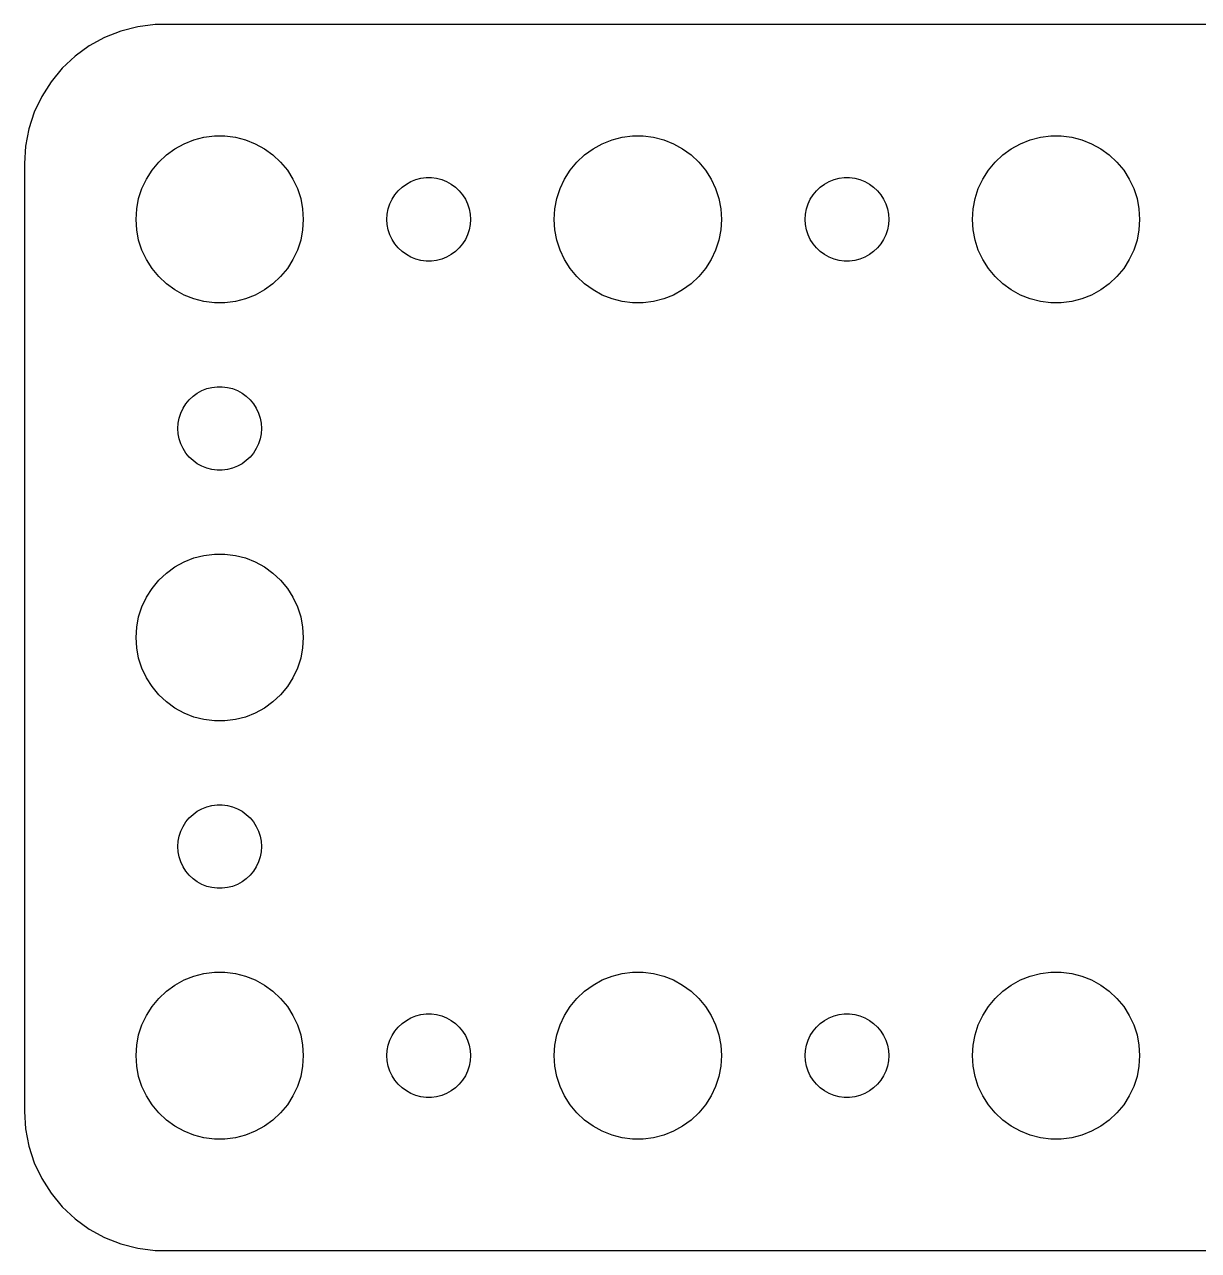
# Model space of a CAD drawing. Header units: metres. Extents: x -44 to 44, y 140 to 346.
# Drawn here: x -44.5 to -2.39, y 194.01 to 237.99 of the extents above; entities that cross this region are included whole.
import ezdxf

# ---------------------------------------------------------------- set-up
doc = ezdxf.new("R2010")
doc.units = ezdxf.units.M

msp = doc.modelspace()

# ---------------------------------------------------------------- linework, layer by layer
for p, q in [((-39.8139, 237.99), (-40.4369, 237.911)), ((39.8139, 237.99), (-39.8139, 237.99)), ((-41.6289, 237.524), (-42.1791, 237.222)), ((-41.0451, 237.755), (-41.6289, 237.524)), ((-40.4369, 237.911), (-41.0451, 237.755)), ((-42.1791, 237.222), (-42.6871, 236.853)), ((-42.6871, 236.853), (-43.1448, 236.423)), ((-43.1448, 236.423), (-43.5451, 235.939)), ((-43.5451, 235.939), (-43.8815, 235.409)), ((-43.8815, 235.409), (-44.1489, 234.841)), ((-44.1489, 234.841), (-44.3429, 234.243)), ((-44.3429, 234.243), (-44.4606, 233.627)), ((-38.0621, 233.947), (-37.6884, 233.994)), ((-37.6884, 233.994), (-37.3116, 233.994)), ((-37.3116, 233.994), (-36.9379, 233.947)), ((-23.0621, 233.947), (-22.6884, 233.994)), ((-22.6884, 233.994), (-22.3116, 233.994)), ((-22.3116, 233.994), (-21.9379, 233.947)), ((-8.06213, 233.947), (-7.68837, 233.994)), ((-7.68837, 233.994), (-7.31161, 233.994)), ((-7.31161, 233.994), (-6.93785, 233.947)), ((-44.4606, 233.627), (-44.5, 233)), ((-39.1075, 233.533), (-38.7773, 233.714)), ((-38.7773, 233.714), (-38.427, 233.853)), ((-38.427, 233.853), (-38.0621, 233.947)), ((-36.9379, 233.947), (-36.5729, 233.853)), ((-36.5729, 233.853), (-36.2227, 233.714)), ((-36.2227, 233.714), (-35.8925, 233.533)), ((-24.1075, 233.533), (-23.7773, 233.714)), ((-23.7773, 233.714), (-23.427, 233.853)), ((-23.427, 233.853), (-23.0621, 233.947)), ((-21.9379, 233.947), (-21.5729, 233.853)), ((-21.5729, 233.853), (-21.2227, 233.714)), ((-21.2227, 233.714), (-20.8925, 233.533)), ((-9.10747, 233.533), (-8.77733, 233.714)), ((-8.77733, 233.714), (-8.42705, 233.853)), ((-8.42705, 233.853), (-8.06213, 233.947)), ((-6.93785, 233.947), (-6.57294, 233.853)), ((-6.57294, 233.853), (-6.22266, 233.714)), ((-6.22266, 233.714), (-5.89252, 233.533)), ((-39.6869, 233.054), (-39.4123, 233.312)), ((-39.4123, 233.312), (-39.1075, 233.533)), ((-35.8925, 233.533), (-35.5877, 233.312)), ((-35.5877, 233.312), (-35.3131, 233.054)), ((-24.6869, 233.054), (-24.4123, 233.312)), ((-24.4123, 233.312), (-24.1075, 233.533)), ((-20.8925, 233.533), (-20.5877, 233.312)), ((-20.5877, 233.312), (-20.3131, 233.054)), ((-9.6869, 233.054), (-9.41226, 233.312)), ((-9.41226, 233.312), (-9.10747, 233.533)), ((-5.89252, 233.533), (-5.58772, 233.312)), ((-5.58772, 233.312), (-5.31308, 233.054)), ((-44.5, 233), (-44.5, 199)), ((-40.1289, 232.445), (-39.927, 232.763)), ((-39.927, 232.763), (-39.6869, 233.054)), ((-35.3131, 233.054), (-35.0729, 232.763)), ((-35.0729, 232.763), (-34.8711, 232.445)), ((-25.1289, 232.445), (-24.927, 232.763)), ((-24.927, 232.763), (-24.6869, 233.054)), ((-20.3131, 233.054), (-20.0729, 232.763)), ((-20.0729, 232.763), (-19.8711, 232.445)), ((-10.1289, 232.445), (-9.92705, 232.763)), ((-9.92705, 232.763), (-9.6869, 233.054)), ((-5.31308, 233.054), (-5.07294, 232.763)), ((-5.07294, 232.763), (-4.87108, 232.445)), ((-40.2893, 232.104), (-40.1289, 232.445)), ((-34.8711, 232.445), (-34.7107, 232.104)), ((-30.9561, 232.156), (-30.8037, 232.266)), ((-30.8037, 232.266), (-30.6387, 232.357)), ((-30.6387, 232.357), (-30.4635, 232.427)), ((-30.4635, 232.427), (-30.2811, 232.473)), ((-30.2811, 232.473), (-30.0942, 232.497)), ((-30.0942, 232.497), (-29.9058, 232.497)), ((-29.9058, 232.497), (-29.7189, 232.473)), ((-29.7189, 232.473), (-29.5365, 232.427)), ((-29.5365, 232.427), (-29.3613, 232.357)), ((-29.3613, 232.357), (-29.1963, 232.266)), ((-29.1963, 232.266), (-29.0439, 232.156)), ((-25.2893, 232.104), (-25.1289, 232.445)), ((-19.8711, 232.445), (-19.7107, 232.104)), ((-15.9561, 232.156), (-15.8037, 232.266)), ((-15.8037, 232.266), (-15.6387, 232.357)), ((-15.6387, 232.357), (-15.4635, 232.427)), ((-15.4635, 232.427), (-15.2811, 232.473)), ((-15.2811, 232.473), (-15.0942, 232.497)), ((-15.0942, 232.497), (-14.9058, 232.497)), ((-14.9058, 232.497), (-14.7189, 232.473)), ((-14.7189, 232.473), (-14.5365, 232.427)), ((-14.5365, 232.427), (-14.3613, 232.357)), ((-14.3613, 232.357), (-14.1963, 232.266)), ((-14.1963, 232.266), (-14.0439, 232.156)), ((-10.2893, 232.104), (-10.1289, 232.445)), ((-4.87108, 232.445), (-4.71066, 232.104)), ((-40.4057, 231.746), (-40.2893, 232.104)), ((-34.7107, 232.104), (-34.5942, 231.746)), ((-31.3145, 231.723), (-31.2135, 231.882)), ((-31.2135, 231.882), (-31.0934, 232.027)), ((-31.0934, 232.027), (-30.9561, 232.156)), ((-29.0439, 232.156), (-28.9065, 232.027)), ((-28.9065, 232.027), (-28.7865, 231.882)), ((-28.7865, 231.882), (-28.6855, 231.723)), ((-25.4057, 231.746), (-25.2893, 232.104)), ((-19.7107, 232.104), (-19.5942, 231.746)), ((-16.3145, 231.723), (-16.2135, 231.882)), ((-16.2135, 231.882), (-16.0934, 232.027)), ((-16.0934, 232.027), (-15.9561, 232.156)), ((-14.0439, 232.156), (-13.9065, 232.027)), ((-13.9065, 232.027), (-13.7865, 231.882)), ((-13.7865, 231.882), (-13.6855, 231.723)), ((-10.4057, 231.746), (-10.2893, 232.104)), ((-4.71066, 232.104), (-4.59424, 231.746)), ((-40.5, 231), (-40.4763, 231.376)), ((-40.4763, 231.376), (-40.4057, 231.746)), ((-34.5942, 231.746), (-34.5237, 231.376)), ((-34.5237, 231.376), (-34.5, 231)), ((-31.4882, 231.188), (-31.4529, 231.373)), ((-31.4529, 231.373), (-31.3947, 231.552)), ((-31.3947, 231.552), (-31.3145, 231.723)), ((-28.6855, 231.723), (-28.6053, 231.552)), ((-28.6053, 231.552), (-28.5471, 231.373)), ((-28.5471, 231.373), (-28.5118, 231.188)), ((-25.5, 231), (-25.4763, 231.376)), ((-25.4763, 231.376), (-25.4057, 231.746)), ((-19.5942, 231.746), (-19.5237, 231.376)), ((-19.5237, 231.376), (-19.5, 231)), ((-16.4882, 231.188), (-16.4529, 231.373)), ((-16.4529, 231.373), (-16.3947, 231.552)), ((-16.3947, 231.552), (-16.3145, 231.723)), ((-13.6855, 231.723), (-13.6053, 231.552)), ((-13.6053, 231.552), (-13.5471, 231.373)), ((-13.5471, 231.373), (-13.5118, 231.188)), ((-10.5, 231), (-10.4763, 231.376)), ((-10.4763, 231.376), (-10.4057, 231.746)), ((-4.59424, 231.746), (-4.52365, 231.376)), ((-4.52365, 231.376), (-4.5, 231)), ((-40.4763, 230.624), (-40.5, 231)), ((-34.5, 231), (-34.5237, 230.624)), ((-31.5, 231), (-31.4882, 231.188)), ((-31.4882, 230.812), (-31.5, 231)), ((-28.5118, 231.188), (-28.5, 231)), ((-28.5, 231), (-28.5118, 230.812)), ((-25.4763, 230.624), (-25.5, 231)), ((-19.5, 231), (-19.5237, 230.624)), ((-16.5, 231), (-16.4882, 231.188)), ((-16.4882, 230.812), (-16.5, 231)), ((-13.5118, 231.188), (-13.5, 231)), ((-13.5, 231), (-13.5118, 230.812)), ((-10.4763, 230.624), (-10.5, 231)), ((-4.5, 231), (-4.52365, 230.624)), ((-40.4057, 230.254), (-40.4763, 230.624)), ((-34.5237, 230.624), (-34.5942, 230.254)), ((-31.4529, 230.627), (-31.4882, 230.812)), ((-31.3947, 230.448), (-31.4529, 230.627)), ((-28.5471, 230.627), (-28.6053, 230.448)), ((-28.5118, 230.812), (-28.5471, 230.627)), ((-25.4057, 230.254), (-25.4763, 230.624)), ((-19.5237, 230.624), (-19.5942, 230.254)), ((-16.4529, 230.627), (-16.4882, 230.812)), ((-16.3947, 230.448), (-16.4529, 230.627)), ((-13.5471, 230.627), (-13.6053, 230.448)), ((-13.5118, 230.812), (-13.5471, 230.627)), ((-10.4057, 230.254), (-10.4763, 230.624)), ((-4.52365, 230.624), (-4.59424, 230.254)), ((-40.2893, 229.896), (-40.4057, 230.254)), ((-34.5942, 230.254), (-34.7107, 229.896)), ((-31.3145, 230.277), (-31.3947, 230.448)), ((-31.2135, 230.118), (-31.3145, 230.277)), ((-31.0934, 229.973), (-31.2135, 230.118)), ((-28.7865, 230.118), (-28.9065, 229.973)), ((-28.6855, 230.277), (-28.7865, 230.118)), ((-28.6053, 230.448), (-28.6855, 230.277)), ((-25.2893, 229.896), (-25.4057, 230.254)), ((-19.5942, 230.254), (-19.7107, 229.896)), ((-16.3145, 230.277), (-16.3947, 230.448)), ((-16.2135, 230.118), (-16.3145, 230.277)), ((-16.0934, 229.973), (-16.2135, 230.118)), ((-13.7865, 230.118), (-13.9065, 229.973)), ((-13.6855, 230.277), (-13.7865, 230.118)), ((-13.6053, 230.448), (-13.6855, 230.277)), ((-10.2893, 229.896), (-10.4057, 230.254)), ((-4.59424, 230.254), (-4.71066, 229.896)), ((-40.1289, 229.555), (-40.2893, 229.896)), ((-34.7107, 229.896), (-34.8711, 229.555)), ((-30.9561, 229.844), (-31.0934, 229.973)), ((-30.8037, 229.734), (-30.9561, 229.844)), ((-30.6387, 229.643), (-30.8037, 229.734)), ((-30.4635, 229.573), (-30.6387, 229.643)), ((-29.3613, 229.643), (-29.5365, 229.573)), ((-29.1963, 229.734), (-29.3613, 229.643)), ((-29.0439, 229.844), (-29.1963, 229.734)), ((-28.9065, 229.973), (-29.0439, 229.844)), ((-25.1289, 229.555), (-25.2893, 229.896)), ((-19.7107, 229.896), (-19.8711, 229.555)), ((-15.9561, 229.844), (-16.0934, 229.973)), ((-15.8037, 229.734), (-15.9561, 229.844)), ((-15.6387, 229.643), (-15.8037, 229.734)), ((-15.4635, 229.573), (-15.6387, 229.643)), ((-14.3613, 229.643), (-14.5365, 229.573)), ((-14.1963, 229.734), (-14.3613, 229.643)), ((-14.0439, 229.844), (-14.1963, 229.734)), ((-13.9065, 229.973), (-14.0439, 229.844)), ((-10.1289, 229.555), (-10.2893, 229.896)), ((-4.71066, 229.896), (-4.87108, 229.555)), ((-39.927, 229.237), (-40.1289, 229.555)), ((-39.6869, 228.946), (-39.927, 229.237)), ((-35.0729, 229.237), (-35.3131, 228.946)), ((-34.8711, 229.555), (-35.0729, 229.237)), ((-30.2811, 229.527), (-30.4635, 229.573)), ((-30.0942, 229.503), (-30.2811, 229.527)), ((-29.9058, 229.503), (-30.0942, 229.503)), ((-29.7189, 229.527), (-29.9058, 229.503)), ((-29.5365, 229.573), (-29.7189, 229.527)), ((-24.927, 229.237), (-25.1289, 229.555)), ((-24.6869, 228.946), (-24.927, 229.237)), ((-20.0729, 229.237), (-20.3131, 228.946)), ((-19.8711, 229.555), (-20.0729, 229.237)), ((-15.2811, 229.527), (-15.4635, 229.573)), ((-15.0942, 229.503), (-15.2811, 229.527)), ((-14.9058, 229.503), (-15.0942, 229.503)), ((-14.7189, 229.527), (-14.9058, 229.503)), ((-14.5365, 229.573), (-14.7189, 229.527)), ((-9.92705, 229.237), (-10.1289, 229.555)), ((-9.6869, 228.946), (-9.92705, 229.237)), ((-5.07294, 229.237), (-5.31308, 228.946)), ((-4.87108, 229.555), (-5.07294, 229.237)), ((-39.4123, 228.688), (-39.6869, 228.946)), ((-35.3131, 228.946), (-35.5877, 228.688)), ((-24.4123, 228.688), (-24.6869, 228.946)), ((-20.3131, 228.946), (-20.5877, 228.688)), ((-9.41226, 228.688), (-9.6869, 228.946)), ((-5.31308, 228.946), (-5.58772, 228.688)), ((-39.1075, 228.467), (-39.4123, 228.688)), ((-38.7773, 228.286), (-39.1075, 228.467)), ((-38.427, 228.147), (-38.7773, 228.286)), ((-36.2227, 228.286), (-36.5729, 228.147)), ((-35.8925, 228.467), (-36.2227, 228.286)), ((-35.5877, 228.688), (-35.8925, 228.467)), ((-24.1075, 228.467), (-24.4123, 228.688)), ((-23.7773, 228.286), (-24.1075, 228.467)), ((-23.427, 228.147), (-23.7773, 228.286)), ((-21.2227, 228.286), (-21.5729, 228.147)), ((-20.8925, 228.467), (-21.2227, 228.286)), ((-20.5877, 228.688), (-20.8925, 228.467)), ((-9.10747, 228.467), (-9.41226, 228.688)), ((-8.77733, 228.286), (-9.10747, 228.467)), ((-8.42705, 228.147), (-8.77733, 228.286)), ((-6.22266, 228.286), (-6.57294, 228.147)), ((-5.89252, 228.467), (-6.22266, 228.286)), ((-5.58772, 228.688), (-5.89252, 228.467)), ((-38.0621, 228.053), (-38.427, 228.147)), ((-37.6884, 228.006), (-38.0621, 228.053)), ((-37.3116, 228.006), (-37.6884, 228.006)), ((-36.9379, 228.053), (-37.3116, 228.006)), ((-36.5729, 228.147), (-36.9379, 228.053)), ((-23.0621, 228.053), (-23.427, 228.147)), ((-22.6884, 228.006), (-23.0621, 228.053)), ((-22.3116, 228.006), (-22.6884, 228.006)), ((-21.9379, 228.053), (-22.3116, 228.006)), ((-21.5729, 228.147), (-21.9379, 228.053)), ((-8.06213, 228.053), (-8.42705, 228.147)), ((-7.68837, 228.006), (-8.06213, 228.053)), ((-7.31161, 228.006), (-7.68837, 228.006)), ((-6.93785, 228.053), (-7.31161, 228.006)), ((-6.57294, 228.147), (-6.93785, 228.053)), ((-38.4561, 224.656), (-38.3037, 224.766)), ((-38.3037, 224.766), (-38.1387, 224.857)), ((-38.1387, 224.857), (-37.9635, 224.927)), ((-37.9635, 224.927), (-37.7811, 224.973)), ((-37.7811, 224.973), (-37.5942, 224.997)), ((-37.5942, 224.997), (-37.4058, 224.997)), ((-37.4058, 224.997), (-37.2189, 224.973)), ((-37.2189, 224.973), (-37.0365, 224.927)), ((-37.0365, 224.927), (-36.8613, 224.857)), ((-36.8613, 224.857), (-36.6963, 224.766)), ((-36.6963, 224.766), (-36.5439, 224.656)), ((-38.8145, 224.223), (-38.7135, 224.382)), ((-38.7135, 224.382), (-38.5934, 224.527)), ((-38.5934, 224.527), (-38.4561, 224.656)), ((-36.5439, 224.656), (-36.4065, 224.527)), ((-36.4065, 224.527), (-36.2865, 224.382)), ((-36.2865, 224.382), (-36.1855, 224.223)), ((-38.9882, 223.688), (-38.9529, 223.873)), ((-38.9529, 223.873), (-38.8947, 224.052)), ((-38.8947, 224.052), (-38.8145, 224.223)), ((-36.1855, 224.223), (-36.1053, 224.052)), ((-36.1053, 224.052), (-36.0471, 223.873)), ((-36.0471, 223.873), (-36.0118, 223.688)), ((-39, 223.5), (-38.9882, 223.688)), ((-38.9882, 223.312), (-39, 223.5)), ((-36.0118, 223.688), (-36, 223.5)), ((-36, 223.5), (-36.0118, 223.312)), ((-38.9529, 223.127), (-38.9882, 223.312)), ((-38.8947, 222.948), (-38.9529, 223.127)), ((-36.0471, 223.127), (-36.1053, 222.948)), ((-36.0118, 223.312), (-36.0471, 223.127)), ((-38.8145, 222.777), (-38.8947, 222.948)), ((-38.7135, 222.618), (-38.8145, 222.777)), ((-38.5934, 222.473), (-38.7135, 222.618)), ((-36.2865, 222.618), (-36.4065, 222.473)), ((-36.1855, 222.777), (-36.2865, 222.618)), ((-36.1053, 222.948), (-36.1855, 222.777)), ((-38.4561, 222.344), (-38.5934, 222.473)), ((-38.3037, 222.234), (-38.4561, 222.344)), ((-38.1387, 222.143), (-38.3037, 222.234)), ((-37.9635, 222.073), (-38.1387, 222.143)), ((-36.8613, 222.143), (-37.0365, 222.073)), ((-36.6963, 222.234), (-36.8613, 222.143)), ((-36.5439, 222.344), (-36.6963, 222.234)), ((-36.4065, 222.473), (-36.5439, 222.344)), ((-37.7811, 222.027), (-37.9635, 222.073)), ((-37.5942, 222.003), (-37.7811, 222.027)), ((-37.4058, 222.003), (-37.5942, 222.003)), ((-37.2189, 222.027), (-37.4058, 222.003)), ((-37.0365, 222.073), (-37.2189, 222.027)), ((-39.1075, 218.533), (-38.7773, 218.714)), ((-38.7773, 218.714), (-38.427, 218.853)), ((-38.427, 218.853), (-38.0621, 218.947)), ((-38.0621, 218.947), (-37.6884, 218.994)), ((-37.6884, 218.994), (-37.3116, 218.994)), ((-37.3116, 218.994), (-36.9379, 218.947)), ((-36.9379, 218.947), (-36.5729, 218.853)), ((-36.5729, 218.853), (-36.2227, 218.714)), ((-36.2227, 218.714), (-35.8925, 218.533)), ((-39.6869, 218.054), (-39.4123, 218.312)), ((-39.4123, 218.312), (-39.1075, 218.533)), ((-35.8925, 218.533), (-35.5877, 218.312)), ((-35.5877, 218.312), (-35.3131, 218.054)), ((-40.1289, 217.445), (-39.927, 217.763)), ((-39.927, 217.763), (-39.6869, 218.054)), ((-35.3131, 218.054), (-35.0729, 217.763)), ((-35.0729, 217.763), (-34.8711, 217.445)), ((-40.2893, 217.104), (-40.1289, 217.445)), ((-34.8711, 217.445), (-34.7107, 217.104)), ((-40.4057, 216.746), (-40.2893, 217.104)), ((-34.7107, 217.104), (-34.5942, 216.746)), ((-40.4763, 216.376), (-40.4057, 216.746)), ((-34.5942, 216.746), (-34.5237, 216.376)), ((-40.5, 216), (-40.4763, 216.376)), ((-40.4763, 215.624), (-40.5, 216)), ((-34.5237, 216.376), (-34.5, 216)), ((-34.5, 216), (-34.5237, 215.624)), ((-40.4057, 215.254), (-40.4763, 215.624)), ((-34.5237, 215.624), (-34.5942, 215.254)), ((-40.2893, 214.896), (-40.4057, 215.254)), ((-34.5942, 215.254), (-34.7107, 214.896)), ((-40.1289, 214.555), (-40.2893, 214.896)), ((-34.7107, 214.896), (-34.8711, 214.555)), ((-39.927, 214.237), (-40.1289, 214.555)), ((-39.6869, 213.946), (-39.927, 214.237)), ((-35.0729, 214.237), (-35.3131, 213.946)), ((-34.8711, 214.555), (-35.0729, 214.237)), ((-39.4123, 213.688), (-39.6869, 213.946)), ((-35.3131, 213.946), (-35.5877, 213.688)), ((-39.1075, 213.467), (-39.4123, 213.688)), ((-38.7773, 213.286), (-39.1075, 213.467)), ((-35.8925, 213.467), (-36.2227, 213.286)), ((-35.5877, 213.688), (-35.8925, 213.467)), ((-38.427, 213.147), (-38.7773, 213.286)), ((-38.0621, 213.053), (-38.427, 213.147)), ((-37.6884, 213.006), (-38.0621, 213.053)), ((-37.3116, 213.006), (-37.6884, 213.006)), ((-36.9379, 213.053), (-37.3116, 213.006)), ((-36.5729, 213.147), (-36.9379, 213.053)), ((-36.2227, 213.286), (-36.5729, 213.147)), ((-38.3037, 209.766), (-38.1387, 209.857)), ((-38.1387, 209.857), (-37.9635, 209.927)), ((-37.9635, 209.927), (-37.7811, 209.973)), ((-37.7811, 209.973), (-37.5942, 209.997)), ((-37.5942, 209.997), (-37.4058, 209.997)), ((-37.4058, 209.997), (-37.2189, 209.973)), ((-37.2189, 209.973), (-37.0365, 209.927)), ((-37.0365, 209.927), (-36.8613, 209.857)), ((-36.8613, 209.857), (-36.6963, 209.766)), ((-38.8145, 209.223), (-38.7135, 209.382)), ((-38.7135, 209.382), (-38.5934, 209.527)), ((-38.5934, 209.527), (-38.4561, 209.656)), ((-38.4561, 209.656), (-38.3037, 209.766)), ((-36.6963, 209.766), (-36.5439, 209.656)), ((-36.5439, 209.656), (-36.4065, 209.527)), ((-36.4065, 209.527), (-36.2865, 209.382)), ((-36.2865, 209.382), (-36.1855, 209.223)), ((-38.9529, 208.873), (-38.8947, 209.052)), ((-38.8947, 209.052), (-38.8145, 209.223)), ((-36.1855, 209.223), (-36.1053, 209.052)), ((-36.1053, 209.052), (-36.0471, 208.873)), ((-39, 208.5), (-38.9882, 208.688)), ((-38.9882, 208.312), (-39, 208.5)), ((-38.9882, 208.688), (-38.9529, 208.873)), ((-36.0471, 208.873), (-36.0118, 208.688)), ((-36.0118, 208.688), (-36, 208.5)), ((-36, 208.5), (-36.0118, 208.312)), ((-38.9529, 208.127), (-38.9882, 208.312)), ((-38.8947, 207.948), (-38.9529, 208.127)), ((-36.0471, 208.127), (-36.1053, 207.948)), ((-36.0118, 208.312), (-36.0471, 208.127)), ((-38.8145, 207.777), (-38.8947, 207.948)), ((-38.7135, 207.618), (-38.8145, 207.777)), ((-38.5934, 207.473), (-38.7135, 207.618)), ((-36.2865, 207.618), (-36.4065, 207.473)), ((-36.1855, 207.777), (-36.2865, 207.618)), ((-36.1053, 207.948), (-36.1855, 207.777)), ((-38.4561, 207.344), (-38.5934, 207.473)), ((-38.3037, 207.234), (-38.4561, 207.344)), ((-38.1387, 207.143), (-38.3037, 207.234)), ((-36.6963, 207.234), (-36.8613, 207.143)), ((-36.5439, 207.344), (-36.6963, 207.234)), ((-36.4065, 207.473), (-36.5439, 207.344)), ((-37.9635, 207.073), (-38.1387, 207.143)), ((-37.7811, 207.027), (-37.9635, 207.073)), ((-37.5942, 207.003), (-37.7811, 207.027)), ((-37.4058, 207.003), (-37.5942, 207.003)), ((-37.2189, 207.027), (-37.4058, 207.003)), ((-37.0365, 207.073), (-37.2189, 207.027)), ((-36.8613, 207.143), (-37.0365, 207.073)), ((-39.1075, 203.533), (-38.7773, 203.714)), ((-38.7773, 203.714), (-38.427, 203.853)), ((-38.427, 203.853), (-38.0621, 203.947)), ((-38.0621, 203.947), (-37.6884, 203.994)), ((-37.6884, 203.994), (-37.3116, 203.994)), ((-37.3116, 203.994), (-36.9379, 203.947)), ((-36.9379, 203.947), (-36.5729, 203.853)), ((-36.5729, 203.853), (-36.2227, 203.714)), ((-36.2227, 203.714), (-35.8925, 203.533)), ((-24.1075, 203.533), (-23.7773, 203.714)), ((-23.7773, 203.714), (-23.427, 203.853)), ((-23.427, 203.853), (-23.0621, 203.947)), ((-23.0621, 203.947), (-22.6884, 203.994)), ((-22.6884, 203.994), (-22.3116, 203.994)), ((-22.3116, 203.994), (-21.9379, 203.947)), ((-21.9379, 203.947), (-21.5729, 203.853)), ((-21.5729, 203.853), (-21.2227, 203.714)), ((-21.2227, 203.714), (-20.8925, 203.533)), ((-9.10747, 203.533), (-8.77733, 203.714)), ((-8.77733, 203.714), (-8.42705, 203.853)), ((-8.42705, 203.853), (-8.06213, 203.947)), ((-8.06213, 203.947), (-7.68837, 203.994)), ((-7.68837, 203.994), (-7.31161, 203.994)), ((-7.31161, 203.994), (-6.93785, 203.947)), ((-6.93785, 203.947), (-6.57294, 203.853)), ((-6.57294, 203.853), (-6.22266, 203.714)), ((-6.22266, 203.714), (-5.89252, 203.533)), ((-39.6869, 203.054), (-39.4123, 203.312)), ((-39.4123, 203.312), (-39.1075, 203.533)), ((-35.8925, 203.533), (-35.5877, 203.312)), ((-35.5877, 203.312), (-35.3131, 203.054)), ((-24.6869, 203.054), (-24.4123, 203.312)), ((-24.4123, 203.312), (-24.1075, 203.533)), ((-20.8925, 203.533), (-20.5877, 203.312)), ((-20.5877, 203.312), (-20.3131, 203.054)), ((-9.6869, 203.054), (-9.41226, 203.312)), ((-9.41226, 203.312), (-9.10747, 203.533)), ((-5.89252, 203.533), (-5.58772, 203.312)), ((-5.58772, 203.312), (-5.31308, 203.054)), ((-40.1289, 202.445), (-39.927, 202.763)), ((-39.927, 202.763), (-39.6869, 203.054)), ((-35.3131, 203.054), (-35.0729, 202.763)), ((-35.0729, 202.763), (-34.8711, 202.445)), ((-25.1289, 202.445), (-24.927, 202.763)), ((-24.927, 202.763), (-24.6869, 203.054)), ((-20.3131, 203.054), (-20.0729, 202.763)), ((-20.0729, 202.763), (-19.8711, 202.445)), ((-10.1289, 202.445), (-9.92705, 202.763)), ((-9.92705, 202.763), (-9.6869, 203.054)), ((-5.31308, 203.054), (-5.07294, 202.763)), ((-5.07294, 202.763), (-4.87108, 202.445)), ((-40.2893, 202.104), (-40.1289, 202.445)), ((-34.8711, 202.445), (-34.7107, 202.104)), ((-30.8037, 202.266), (-30.6387, 202.357)), ((-30.6387, 202.357), (-30.4635, 202.427)), ((-30.4635, 202.427), (-30.2811, 202.473)), ((-30.2811, 202.473), (-30.0942, 202.497)), ((-30.0942, 202.497), (-29.9058, 202.497)), ((-29.9058, 202.497), (-29.7189, 202.473)), ((-29.7189, 202.473), (-29.5365, 202.427)), ((-29.5365, 202.427), (-29.3613, 202.357)), ((-29.3613, 202.357), (-29.1963, 202.266)), ((-25.2893, 202.104), (-25.1289, 202.445)), ((-19.8711, 202.445), (-19.7107, 202.104)), ((-15.8037, 202.266), (-15.6387, 202.357)), ((-15.6387, 202.357), (-15.4635, 202.427)), ((-15.4635, 202.427), (-15.2811, 202.473)), ((-15.2811, 202.473), (-15.0942, 202.497)), ((-15.0942, 202.497), (-14.9058, 202.497)), ((-14.9058, 202.497), (-14.7189, 202.473)), ((-14.7189, 202.473), (-14.5365, 202.427)), ((-14.5365, 202.427), (-14.3613, 202.357)), ((-14.3613, 202.357), (-14.1963, 202.266)), ((-10.2893, 202.104), (-10.1289, 202.445)), ((-4.87108, 202.445), (-4.71066, 202.104)), ((-40.4057, 201.746), (-40.2893, 202.104)), ((-34.7107, 202.104), (-34.5942, 201.746)), ((-31.3145, 201.723), (-31.2135, 201.882)), ((-31.2135, 201.882), (-31.0934, 202.027)), ((-31.0934, 202.027), (-30.9561, 202.156)), ((-30.9561, 202.156), (-30.8037, 202.266)), ((-29.1963, 202.266), (-29.0439, 202.156)), ((-29.0439, 202.156), (-28.9065, 202.027)), ((-28.9065, 202.027), (-28.7865, 201.882)), ((-28.7865, 201.882), (-28.6855, 201.723)), ((-25.4057, 201.746), (-25.2893, 202.104)), ((-19.7107, 202.104), (-19.5942, 201.746)), ((-16.3145, 201.723), (-16.2135, 201.882)), ((-16.2135, 201.882), (-16.0934, 202.027)), ((-16.0934, 202.027), (-15.9561, 202.156)), ((-15.9561, 202.156), (-15.8037, 202.266)), ((-14.1963, 202.266), (-14.0439, 202.156)), ((-14.0439, 202.156), (-13.9065, 202.027)), ((-13.9065, 202.027), (-13.7865, 201.882)), ((-13.7865, 201.882), (-13.6855, 201.723)), ((-10.4057, 201.746), (-10.2893, 202.104)), ((-4.71066, 202.104), (-4.59424, 201.746)), ((-40.4763, 201.376), (-40.4057, 201.746)), ((-34.5942, 201.746), (-34.5237, 201.376)), ((-31.4529, 201.373), (-31.3947, 201.552)), ((-31.3947, 201.552), (-31.3145, 201.723)), ((-28.6855, 201.723), (-28.6053, 201.552)), ((-28.6053, 201.552), (-28.5471, 201.373)), ((-25.4763, 201.376), (-25.4057, 201.746)), ((-19.5942, 201.746), (-19.5237, 201.376)), ((-16.4529, 201.373), (-16.3947, 201.552)), ((-16.3947, 201.552), (-16.3145, 201.723)), ((-13.6855, 201.723), (-13.6053, 201.552)), ((-13.6053, 201.552), (-13.5471, 201.373)), ((-10.4763, 201.376), (-10.4057, 201.746)), ((-4.59424, 201.746), (-4.52365, 201.376)), ((-40.5, 201), (-40.4763, 201.376)), ((-40.4763, 200.624), (-40.5, 201)), ((-34.5237, 201.376), (-34.5, 201)), ((-34.5, 201), (-34.5237, 200.624)), ((-31.5, 201), (-31.4882, 201.188)), ((-31.4882, 200.812), (-31.5, 201)), ((-31.4882, 201.188), (-31.4529, 201.373)), ((-28.5471, 201.373), (-28.5118, 201.188)), ((-28.5118, 201.188), (-28.5, 201)), ((-28.5, 201), (-28.5118, 200.812)), ((-25.5, 201), (-25.4763, 201.376)), ((-25.4763, 200.624), (-25.5, 201)), ((-19.5237, 201.376), (-19.5, 201)), ((-19.5, 201), (-19.5237, 200.624)), ((-16.5, 201), (-16.4882, 201.188)), ((-16.4882, 200.812), (-16.5, 201)), ((-16.4882, 201.188), (-16.4529, 201.373)), ((-13.5471, 201.373), (-13.5118, 201.188)), ((-13.5118, 201.188), (-13.5, 201)), ((-13.5, 201), (-13.5118, 200.812)), ((-10.5, 201), (-10.4763, 201.376)), ((-10.4763, 200.624), (-10.5, 201)), ((-4.52365, 201.376), (-4.5, 201)), ((-4.5, 201), (-4.52365, 200.624)), ((-40.4057, 200.254), (-40.4763, 200.624)), ((-34.5237, 200.624), (-34.5942, 200.254)), ((-31.4529, 200.627), (-31.4882, 200.812)), ((-31.3947, 200.448), (-31.4529, 200.627)), ((-28.5471, 200.627), (-28.6053, 200.448)), ((-28.5118, 200.812), (-28.5471, 200.627)), ((-25.4057, 200.254), (-25.4763, 200.624)), ((-19.5237, 200.624), (-19.5942, 200.254)), ((-16.4529, 200.627), (-16.4882, 200.812)), ((-16.3947, 200.448), (-16.4529, 200.627)), ((-13.5471, 200.627), (-13.6053, 200.448)), ((-13.5118, 200.812), (-13.5471, 200.627)), ((-10.4057, 200.254), (-10.4763, 200.624)), ((-4.52365, 200.624), (-4.59424, 200.254)), ((-40.2893, 199.896), (-40.4057, 200.254)), ((-34.5942, 200.254), (-34.7107, 199.896)), ((-31.3145, 200.277), (-31.3947, 200.448)), ((-31.2135, 200.118), (-31.3145, 200.277)), ((-31.0934, 199.973), (-31.2135, 200.118)), ((-28.7865, 200.118), (-28.9065, 199.973)), ((-28.6855, 200.277), (-28.7865, 200.118)), ((-28.6053, 200.448), (-28.6855, 200.277)), ((-25.2893, 199.896), (-25.4057, 200.254)), ((-19.5942, 200.254), (-19.7107, 199.896)), ((-16.3145, 200.277), (-16.3947, 200.448)), ((-16.2135, 200.118), (-16.3145, 200.277)), ((-16.0934, 199.973), (-16.2135, 200.118)), ((-13.7865, 200.118), (-13.9065, 199.973)), ((-13.6855, 200.277), (-13.7865, 200.118)), ((-13.6053, 200.448), (-13.6855, 200.277)), ((-10.2893, 199.896), (-10.4057, 200.254)), ((-4.59424, 200.254), (-4.71066, 199.896)), ((-40.1289, 199.555), (-40.2893, 199.896)), ((-34.7107, 199.896), (-34.8711, 199.555)), ((-30.9561, 199.844), (-31.0934, 199.973)), ((-30.8037, 199.734), (-30.9561, 199.844)), ((-30.6387, 199.643), (-30.8037, 199.734)), ((-29.1963, 199.734), (-29.3613, 199.643)), ((-29.0439, 199.844), (-29.1963, 199.734)), ((-28.9065, 199.973), (-29.0439, 199.844)), ((-25.1289, 199.555), (-25.2893, 199.896)), ((-19.7107, 199.896), (-19.8711, 199.555)), ((-15.9561, 199.844), (-16.0934, 199.973)), ((-15.8037, 199.734), (-15.9561, 199.844)), ((-15.6387, 199.643), (-15.8037, 199.734)), ((-14.1963, 199.734), (-14.3613, 199.643)), ((-14.0439, 199.844), (-14.1963, 199.734)), ((-13.9065, 199.973), (-14.0439, 199.844)), ((-10.1289, 199.555), (-10.2893, 199.896)), ((-4.71066, 199.896), (-4.87108, 199.555)), ((-39.927, 199.237), (-40.1289, 199.555)), ((-39.6869, 198.946), (-39.927, 199.237)), ((-35.0729, 199.237), (-35.3131, 198.946)), ((-34.8711, 199.555), (-35.0729, 199.237)), ((-30.4635, 199.573), (-30.6387, 199.643)), ((-30.2811, 199.527), (-30.4635, 199.573)), ((-30.0942, 199.503), (-30.2811, 199.527)), ((-29.9058, 199.503), (-30.0942, 199.503)), ((-29.7189, 199.527), (-29.9058, 199.503)), ((-29.5365, 199.573), (-29.7189, 199.527)), ((-29.3613, 199.643), (-29.5365, 199.573)), ((-24.927, 199.237), (-25.1289, 199.555)), ((-24.6869, 198.946), (-24.927, 199.237)), ((-20.0729, 199.237), (-20.3131, 198.946)), ((-19.8711, 199.555), (-20.0729, 199.237)), ((-15.4635, 199.573), (-15.6387, 199.643)), ((-15.2811, 199.527), (-15.4635, 199.573)), ((-15.0942, 199.503), (-15.2811, 199.527)), ((-14.9058, 199.503), (-15.0942, 199.503)), ((-14.7189, 199.527), (-14.9058, 199.503)), ((-14.5365, 199.573), (-14.7189, 199.527)), ((-14.3613, 199.643), (-14.5365, 199.573)), ((-9.92705, 199.237), (-10.1289, 199.555)), ((-9.6869, 198.946), (-9.92705, 199.237)), ((-5.07294, 199.237), (-5.31308, 198.946)), ((-4.87108, 199.555), (-5.07294, 199.237)), ((-44.5, 199), (-44.4606, 198.373)), ((-39.4123, 198.688), (-39.6869, 198.946)), ((-35.3131, 198.946), (-35.5877, 198.688)), ((-24.4123, 198.688), (-24.6869, 198.946)), ((-20.3131, 198.946), (-20.5877, 198.688)), ((-9.41226, 198.688), (-9.6869, 198.946)), ((-5.31308, 198.946), (-5.58772, 198.688)), ((-44.4606, 198.373), (-44.3429, 197.757)), ((-39.1075, 198.467), (-39.4123, 198.688)), ((-38.7773, 198.286), (-39.1075, 198.467)), ((-35.8925, 198.467), (-36.2227, 198.286)), ((-35.5877, 198.688), (-35.8925, 198.467)), ((-24.1075, 198.467), (-24.4123, 198.688)), ((-23.7773, 198.286), (-24.1075, 198.467)), ((-20.8925, 198.467), (-21.2227, 198.286)), ((-20.5877, 198.688), (-20.8925, 198.467)), ((-9.10747, 198.467), (-9.41226, 198.688)), ((-8.77733, 198.286), (-9.10747, 198.467)), ((-5.89252, 198.467), (-6.22266, 198.286)), ((-5.58772, 198.688), (-5.89252, 198.467)), ((-38.427, 198.147), (-38.7773, 198.286)), ((-38.0621, 198.053), (-38.427, 198.147)), ((-37.6884, 198.006), (-38.0621, 198.053)), ((-37.3116, 198.006), (-37.6884, 198.006)), ((-36.9379, 198.053), (-37.3116, 198.006)), ((-36.5729, 198.147), (-36.9379, 198.053)), ((-36.2227, 198.286), (-36.5729, 198.147)), ((-23.427, 198.147), (-23.7773, 198.286)), ((-23.0621, 198.053), (-23.427, 198.147)), ((-22.6884, 198.006), (-23.0621, 198.053)), ((-22.3116, 198.006), (-22.6884, 198.006)), ((-21.9379, 198.053), (-22.3116, 198.006)), ((-21.5729, 198.147), (-21.9379, 198.053)), ((-21.2227, 198.286), (-21.5729, 198.147)), ((-8.42705, 198.147), (-8.77733, 198.286)), ((-8.06213, 198.053), (-8.42705, 198.147)), ((-7.68837, 198.006), (-8.06213, 198.053)), ((-7.31161, 198.006), (-7.68837, 198.006)), ((-6.93785, 198.053), (-7.31161, 198.006)), ((-6.57294, 198.147), (-6.93785, 198.053)), ((-6.22266, 198.286), (-6.57294, 198.147)), ((-44.3429, 197.757), (-44.1489, 197.159)), ((-44.1489, 197.159), (-43.8815, 196.591)), ((-43.8815, 196.591), (-43.5451, 196.061)), ((-43.5451, 196.061), (-43.1448, 195.577)), ((-43.1448, 195.577), (-42.6871, 195.147)), ((-42.6871, 195.147), (-42.1791, 194.778)), ((-42.1791, 194.778), (-41.6289, 194.476)), ((-41.6289, 194.476), (-41.0451, 194.245)), ((-41.0451, 194.245), (-40.4369, 194.089)), ((-40.4369, 194.089), (-39.8139, 194.01)), ((-39.8139, 194.01), (39.8139, 194.01))]:
    msp.add_line(p, q)

doc.saveas('drawing.dxf')
